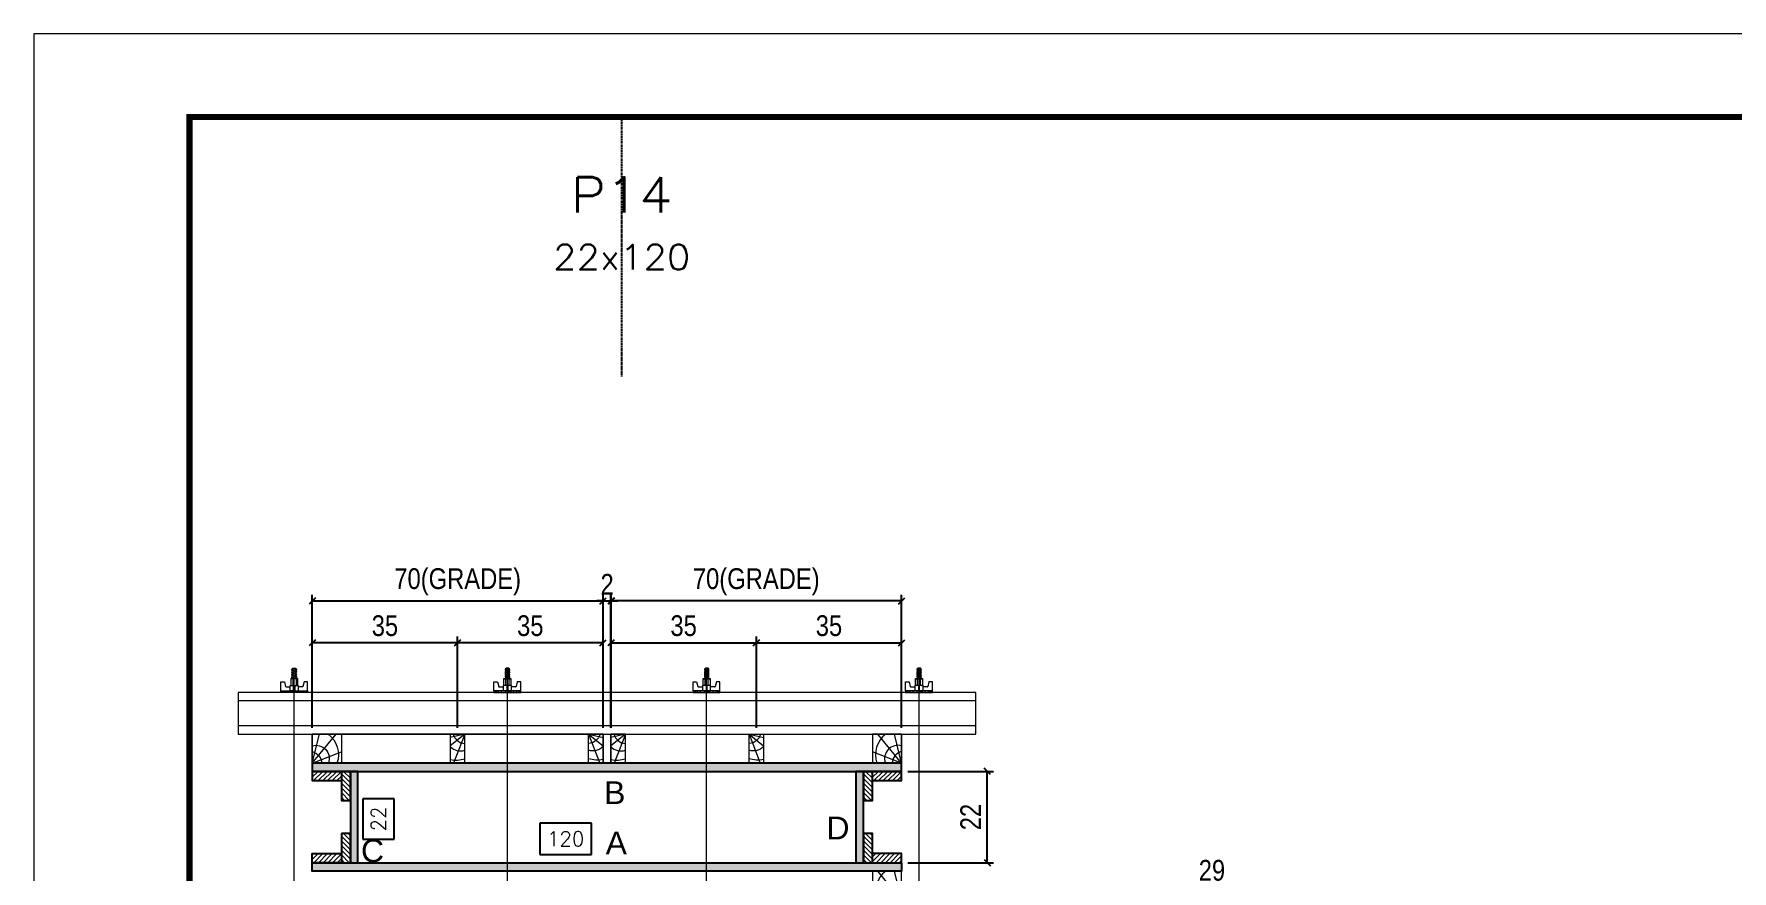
# Model space of a CAD drawing. Extents: x 14400 to 20667, y -21631 to 6985.
# Drawn here: x 19182 to 20000, y 4284 to 4688 of the extents above; entities that cross this region are included whole.
import ezdxf
from ezdxf.enums import TextEntityAlignment as Align

# ---------------------------------------------------------------- set-up
doc = ezdxf.new("R2010")
doc.units = 0
doc.linetypes.add('DASHED', pattern=[0.75, 0.5, -0.25])
doc.linetypes.add('HIDDEN', pattern=[0.375, 0.25, -0.125])
for name, color, linetype in [('CHAPA', 1, 'Continuous'), ('COTA', 241, 'Continuous'), ('MEIO_PONT', 93, 'Continuous'), ('SARRAFO', 251, 'Continuous'), ('Texto de Titulo', 7, 'Continuous'), ('Texto Qtd Sarr', 242, 'Continuous'), ('TEXTO_GERAL', 7, 'Continuous')]:
    doc.layers.add(name, color=color, linetype=linetype)
for name, color, linetype, lineweight in [('Folhas', 255, 'Continuous', 9), ('Hachura', 251, 'Continuous', 9), ('Madeira', 126, 'Continuous', 18), ('Perfil Metálico', 224, 'Continuous', 18), ('SARRAFO DE PRESSAO', 251, 'DASHED', 9), ('Texto Seção', 7, 'Continuous', 15)]:
    doc.layers.add(name, color=color, linetype=linetype, lineweight=lineweight)
doc.styles.add('ARIAL', font='arial.ttf')
doc.styles.add('COTA TECNICA', font='techl___.ttf', dxfattribs={"height": 10})
doc.styles.add('COTA TECNICA 2X', font='techl___.ttf', dxfattribs={"height": 10})
doc.styles.add('ROMANS', font='romans.shx')
doc.dimstyles.new('PAINEL', dxfattribs={"dimtxt": 10, "dimasz": 3, "dimexe": 3, "dimexo": 3, "dimgap": 3, "dimtad": 1, "dimdec": 1, "dimzin": 12, "dimdsep": 46, "dimtxsty": 'COTA TECNICA', "dimblk1": 'OBLIQUE', "dimblk2": 'OBLIQUE', "dimsah": 1, "dimcen": 0.9, "dimclrd": 4, "dimclre": 4, "dimclrt": 240, "dimadec": 1, "dimazin": 3, "dimtfac": 1, "dimtdec": 1, "dimtmove": 0, "dimatfit": 3, "dimfxl": 1, "dimtolj": 1, "dimtzin": 12, "dimarcsym": 0})
doc.dimstyles.new('SECAO PILAR', dxfattribs={"dimtxt": 10, "dimasz": 3, "dimexe": 3, "dimexo": 3, "dimgap": 3, "dimtad": 1, "dimdec": 1, "dimlfac": 0.5, "dimzin": 12, "dimdsep": 46, "dimtxsty": 'COTA TECNICA 2X', "dimblk1": 'OBLIQUE', "dimblk2": 'OBLIQUE', "dimsah": 1, "dimcen": 0.9, "dimclrd": 256, "dimclre": 256, "dimclrt": 256, "dimadec": 1, "dimazin": 3, "dimtfac": 1, "dimtdec": 1, "dimtmove": 0, "dimatfit": 3, "dimfxl": 1, "dimtolj": 1, "dimtzin": 12, "dimarcsym": 0})
doc.dimstyles.new('SECÇÃO 2', dxfattribs={"dimtxt": 7, "dimasz": 6, "dimexe": 0.18, "dimexo": 2, "dimgap": -4, "dimtad": 3, "dimdec": 1, "dimlfac": 0.5, "dimzin": 12, "dimdsep": 46, "dimtxsty": 'ROMANS', "dimblk": 'ARCHTICK', "dimcen": 0.09, "dimse1": 1, "dimse2": 1, "dimsd1": 1, "dimsd2": 1, "dimclrd": 180, "dimclre": 5, "dimclrt": 1, "dimadec": 0, "dimazin": 3, "dimtfac": 1, "dimtdec": 1, "dimtofl": 0, "dimtmove": 0, "dimatfit": 3, "dimldrblk": 'ARCHTICK', "dimfxl": 1, "dimtolj": 1, "dimtzin": 0, "dimarcsym": 0})

# ---------------------------------------------------------------- blocks, each defined once
blk = doc.blocks.new('9999999999')
at = {"layer": 'Folhas'}
blk.add_lwpolyline([(98138.98, 34190.21), (99623.98, 34190.21), (99623.98, 35240.21), (98138.98, 35240.21)], close=True, dxfattribs=at)
at = {"layer": 'Folhas', "color": 30, "const_width": 3}
blk.add_lwpolyline([(98213.98, 34230.21), (99583.98, 34230.21), (99583.98, 35200.21), (98213.98, 35200.21)], close=True, dxfattribs=at)
blk = doc.blocks.new('*D742')
at = {"layer": 'COTA', "color": 180, "lineweight": -2, "transparency": 16777216}
for p, q in [((19355.53, 4319.07), (19340.53, 4319.07)), ((19340.53, 4319.07), (19340.53, 4299.73)), ((19355.53, 4299.73), (19355.53, 4319.07)), ((19340.53, 4299.73), (19355.53, 4299.73))]:
    blk.add_line(p, q, dxfattribs=at)
at = {"layer": 'Defpoints', "color": 0, "transparency": 16777216}
for p in [(19355.43, 4332.33), (19355.43, 4288.33), (19359.53, 4288.33)]:
    blk.add_point(p, dxfattribs=at)
at = {"layer": 'COTA', "color": 1, "transparency": 16777216, "insert": (19348.03, 4309.4), "char_height": 7, "attachment_point": 5, "rotation": 90, "style": 'ROMANS'}
blk.add_mtext('\\A1;22', dxfattribs=at)
blk = doc.blocks.new('_ArchTick')
at = {"color": 0, "linetype": 'ByBlock', "const_width": 0.15}
blk.add_lwpolyline([(-0.5, -0.5), (0.5, 0.5)], dxfattribs=at)
blk = doc.blocks.new('*D743')
at = {"layer": 'COTA', "color": 180, "lineweight": -2, "transparency": 16777216}
for p, q in [((19450.7, 4307.33), (19425.7, 4307.33)), ((19425.7, 4307.33), (19425.7, 4292.33)), ((19450.7, 4292.33), (19450.7, 4307.33)), ((19425.7, 4292.33), (19450.7, 4292.33))]:
    blk.add_line(p, q, dxfattribs=at)
at = {"layer": 'Defpoints', "color": 0, "transparency": 16777216}
for p in [(19338.11, 4288.33), (19578.11, 4288.33), (19578.11, 4288.33)]:
    blk.add_point(p, dxfattribs=at)
at = {"layer": 'COTA', "color": 1, "transparency": 16777216, "insert": (19438.2, 4299.83), "char_height": 7, "attachment_point": 5, "style": 'ROMANS'}
blk.add_mtext('\\A1;120', dxfattribs=at)
blk = doc.blocks.new('C')
at = {"layer": 'Hachura', "color": 0}
for p, q in [((0, 3.22), (0, -3.22)), ((0.45, 3.22), (0, 3.22)), ((0.46, 3.16), (0, 3.16)), ((0.46, 3.05), (0, 3.05)), ((0.46, 2.88), (0, 2.88)), ((0, 2.75), (0, -1.16)), ((0.46, 2.65), (0, 2.65)), ((0.46, 2.23), (0, 2.23)), ((0.46, 1.51), (0, 1.51)), ((0.39, 0.49), (0.17, 0.49)), ((0.45, -3.23), (0.45, 3.22)), ((0.45, 3.22), (2.58, 3.22)), ((1.74, 0.97), (0.45, 0.97)), ((1.45, 0.1), (0.45, 0.1)), ((1.35, 1.94), (1.35, 0.96)), ((2.58, 2.39), (1.47, 2.09)), ((1.74, -0.97), (1.74, 0.97)), ((1.74, 0.97), (1.74, 0.84)), ((1.74, 0.97), (1.74, 0.84)), ((1.74, 0.84), (3.35, 0.84)), ((3.35, 0.45), (1.74, 0.45)), ((2.58, 3.22), (2.58, 2.39)), ((3.32, 0.84), (3.32, -0.84)), ((3.35, 0.84), (3.35, -0.84)), ((3.68, 0.45), (3.35, 0.45)), ((3.84, -0.52), (3.35, 0.45)), ((3.35, 0.06), (3.67, -0.57)), ((3.68, 0.45), (4.16, -0.52)), ((3.72, 0.5), (4.25, -0.57)), ((4.37, -0.55), (3.83, 0.53)), ((4.15, 0.45), (3.93, 0.45)), ((4.42, -0.52), (3.93, 0.45)), ((4.15, 0.45), (4.26, 0.45)), ((4.26, 0.45), (4.74, -0.52)), ((4.3, 0.5), (4.83, -0.57)), ((4.95, -0.55), (4.41, 0.53)), ((4.51, 0.45), (4.84, 0.45)), ((5, -0.52), (4.51, 0.45)), ((4.84, 0.45), (5.32, -0.52)), ((4.88, 0.5), (5.41, -0.57)), ((5.53, -0.55), (4.99, 0.53)), ((5.58, -0.52), (5.09, 0.45)), ((5.42, 0.45), (5.09, 0.45)), ((5.58, -0.52), (5.09, 0.45)), ((5.42, 0.45), (5.74, -0.19)), ((5.46, 0.5), (5.74, -0.07)), ((5.74, 0.19), (5.57, 0.53)), ((5.74, 0.32), (5.68, 0.45)), ((5.68, 0.45), (5.74, 0.45)), ((5.74, 0.45), (5.9, 0.29)), ((5.74, 0.45), (5.74, -0.52)), ((5.9, -0.36), (5.9, 0.29)), ((0.45, 0), (0, 0)), ((0.46, -1.52), (0, -1.52)), ((0.46, -2.23), (0, -2.23)), ((0.46, -2.65), (0, -2.65)), ((0.46, -2.88), (0, -2.88)), ((0.46, -3.05), (0, -3.05)), ((0.46, -3.16), (0, -3.16)), ((0, -3.22), (2.57, -3.22)), ((0.08, -0.48), (0.29, -0.48)), ((0.29, -0.48), (0.4, -0.48)), ((0.45, 0), (0.45, -0.97)), ((0.45, -0.16), (1.45, -0.16)), ((0.45, -0.65), (0.45, -0.32)), ((0.45, -3.23), (0.45, -0.65)), ((0.45, -0.97), (1.74, -0.97)), ((1.35, -1.94), (1.35, -0.97)), ((2.58, -2.39), (1.47, -2.1)), ((3.35, -0.32), (1.74, -0.32)), ((3.35, -0.84), (1.74, -0.84)), ((2.58, -3.23), (2.58, -2.39)), ((3.35, -0.07), (3.58, -0.52)), ((3.35, -0.52), (3.58, -0.52)), ((3.84, -0.52), (4.16, -0.52)), ((4.42, -0.52), (4.74, -0.52)), ((4.63, -0.52), (4.74, -0.52)), ((5, -0.52), (5.32, -0.52)), ((5.58, -0.52), (5.74, -0.52)), ((5.74, -0.52), (5.9, -0.36)), ((5.74, -0.52), (5.74, -0.52))]:
    blk.add_line(p, q, dxfattribs=at)
for centre, radius, start, end in [((1.52, 1.94), 0.161, 104.7436, 180), ((1.44, -0.03), 0.129, 272.695, 87.305), ((3.81, 0.39), 0.143, 25.5688, 154.4312), ((4.39, 0.39), 0.143, 25.5688, 154.4312), ((4.97, 0.39), 0.143, 25.5688, 154.4312), ((5.55, 0.39), 0.143, 25.5688, 154.4312), ((0.17, -0.37), 0.174, 221.744, 317.8592), ((1.52, -1.94), 0.161, 180, 255.2564), ((3.71, -0.4), 0.174, 222.1408, 318.256), ((4.29, -0.4), 0.174, 222.1408, 318.256), ((4.87, -0.4), 0.174, 222.1408, 318.256), ((5.45, -0.4), 0.174, 222.1408, 318.256), ((5.61, -0.4), 0.174, 317.8592, 318.256)]:
    blk.add_arc(centre, radius, start, end, dxfattribs=at)
blk = doc.blocks.new('_Oblique')
at = {"color": 0, "linetype": 'ByBlock', "lineweight": -2}
blk.add_line((-0.5, -0.5), (0.5, 0.5), dxfattribs=at)
blk = doc.blocks.new('*D748')
at = {"layer": 'COTA', "lineweight": -2, "transparency": 16777216}
for p, q in [((19460.01, 4353.33), (19460.01, 4397.25)), ((19530.11, 4353.33), (19530.11, 4397.25)), ((19460.01, 4394.25), (19530.11, 4394.25))]:
    blk.add_line(p, q, dxfattribs=at)
at = {"layer": 'Defpoints', "color": 0, "transparency": 16777216}
for p in [(19530.11, 4394.25), (19460.01, 4350.33), (19530.11, 4350.33)]:
    blk.add_point(p, dxfattribs=at)
at = {"layer": 'COTA', "lineweight": -2, "transparency": 16777216, "xscale": 3, "yscale": 3, "zscale": 3, "rotation": 180}
blk.add_blockref('_Oblique', (19460.01, 4394.25), dxfattribs=at)
at = {"layer": 'COTA', "lineweight": -2, "transparency": 16777216, "xscale": 3, "yscale": 3, "zscale": 3}
blk.add_blockref('_Oblique', (19530.11, 4394.25), dxfattribs=at)
at = {"layer": 'COTA', "transparency": 16777216, "insert": (19495.06, 4402.47), "char_height": 10, "attachment_point": 5, "style": 'COTA TECNICA 2X'}
blk.add_mtext('\\A1;35', dxfattribs=at)
blk = doc.blocks.new('*D749')
at = {"layer": 'COTA', "lineweight": -2, "transparency": 16777216}
for p, q in [((19530.11, 4353.33), (19530.11, 4397.25)), ((19600.11, 4353.32), (19600.11, 4397.25)), ((19530.11, 4394.25), (19600.11, 4394.25))]:
    blk.add_line(p, q, dxfattribs=at)
at = {"layer": 'Defpoints', "color": 0, "transparency": 16777216}
for p in [(19600.11, 4394.25), (19530.11, 4350.33), (19600.11, 4350.32)]:
    blk.add_point(p, dxfattribs=at)
at = {"layer": 'COTA', "lineweight": -2, "transparency": 16777216, "xscale": 3, "yscale": 3, "zscale": 3, "rotation": 180}
blk.add_blockref('_Oblique', (19530.11, 4394.25), dxfattribs=at)
at = {"layer": 'COTA', "lineweight": -2, "transparency": 16777216, "xscale": 3, "yscale": 3, "zscale": 3}
blk.add_blockref('_Oblique', (19600.11, 4394.25), dxfattribs=at)
at = {"layer": 'COTA', "transparency": 16777216, "insert": (19565.11, 4402.47), "char_height": 10, "attachment_point": 5, "style": 'COTA TECNICA 2X'}
blk.add_mtext('\\A1;35', dxfattribs=at)
blk = doc.blocks.new('*D750')
at = {"layer": 'COTA', "lineweight": -2, "transparency": 16777216}
for p, q in [((19460.01, 4353.33), (19460.01, 4417.45)), ((19600.11, 4414.45), (19460.01, 4414.45)), ((19600.11, 4353.32), (19600.11, 4417.45))]:
    blk.add_line(p, q, dxfattribs=at)
at = {"layer": 'Defpoints', "color": 0, "transparency": 16777216}
for p in [(19460.01, 4414.45), (19460.01, 4350.33), (19600.11, 4350.32)]:
    blk.add_point(p, dxfattribs=at)
at = {"layer": 'COTA', "lineweight": -2, "transparency": 16777216, "xscale": 3, "yscale": 3, "zscale": 3, "rotation": 180}
blk.add_blockref('_Oblique', (19460.01, 4414.45), dxfattribs=at)
at = {"layer": 'COTA', "lineweight": -2, "transparency": 16777216, "xscale": 3, "yscale": 3, "zscale": 3}
blk.add_blockref('_Oblique', (19600.11, 4414.45), dxfattribs=at)
at = {"layer": 'COTA', "transparency": 16777216, "insert": (19530.06, 4423.67), "char_height": 10, "attachment_point": 5, "style": 'COTA TECNICA 2X'}
blk.add_mtext('\\A1;70(GRADE)', dxfattribs=at)
blk = doc.blocks.new('*D751')
at = {"layer": 'COTA', "lineweight": -2, "transparency": 16777216}
for p, q in [((19603.12, 4332.33), (19644.42, 4332.33)), ((19641.42, 4288.33), (19641.42, 4332.33)), ((19603.11, 4288.33), (19644.42, 4288.33))]:
    blk.add_line(p, q, dxfattribs=at)
at = {"layer": 'Defpoints', "color": 0, "transparency": 16777216}
for p in [(19600.12, 4332.33), (19641.42, 4332.33), (19600.11, 4288.33)]:
    blk.add_point(p, dxfattribs=at)
at = {"layer": 'COTA', "lineweight": -2, "transparency": 16777216, "xscale": 3, "yscale": 3, "zscale": 3}
for p, rotation in [((19641.42, 4332.33), 90), ((19641.42, 4288.33), 270)]:
    blk.add_blockref('_Oblique', p, dxfattribs=dict(at, rotation=rotation))
at = {"layer": 'COTA', "transparency": 16777216, "insert": (19633.42, 4310.33), "char_height": 10, "attachment_point": 5, "rotation": 90, "style": 'COTA TECNICA 2X'}
blk.add_mtext('\\A1;22', dxfattribs=at)
blk = doc.blocks.new('PONTALETE')
at = {"layer": 'Madeira'}
for q in [(2.71, 7), (7, 5.76), (7, 1.74)]:
    blk.add_line((0, 0), q, dxfattribs=at)
blk.add_lwpolyline([(0, 0), (7, 0), (7, 7), (0, 7)], close=True, dxfattribs=at)
for centre, radius, start, end in [((2.04, 0.06), 6.23, 37.2818, 109.0913), ((1.09, 0.9), 3.19, 343.603, 109.9847), ((-0.21, -0.78), 3.09, 14.6322, 86.0383)]:
    blk.add_arc(centre, radius, start, end, dxfattribs=at)
blk = doc.blocks.new('MEIO PONTALETE')
at = {"layer": 'Madeira'}
for q in [(2.71, 7), (3.5, 2.88), (3.5, 0.87)]:
    blk.add_line((0, 0), q, dxfattribs=at)
blk.add_lwpolyline([(0, 0), (3.5, 0), (3.5, 7), (0, 7)], close=True, dxfattribs=at)
for centre, radius, start, end in [((2.04, 0.06), 6.23, 76.4499, 109.0913), ((1.09, 0.9), 3.19, 40.9063, 109.9847), ((-0.21, -0.78), 3.09, 14.6322, 86.0383)]:
    blk.add_arc(centre, radius, start, end, dxfattribs=at)
blk = doc.blocks.new('titulo1')
at = {"layer": 'Defpoints', "color": 252, "linetype": 'HIDDEN', "ltscale": 2}
blk.add_line((0, 0), (0, 125), dxfattribs=at)
at = {"layer": 'Defpoints', "style": 'ROMANS', "oblique": 15}
blk.add_attdef('FOLHA', text='', height=10, dxfattribs=at).set_placement((0, 15.58), align=Align.MIDDLE_CENTER)
at = {"layer": 'Texto Qtd Sarr', "color": 3, "style": 'ROMANS', "oblique": 15}
for tag, height, p in [('TITULO', 17, (0, 71.45)), ('SEÇÃO', 12, (0, 41.55))]:
    blk.add_attdef(tag, text='', height=height, dxfattribs=at).set_placement(p, align=Align.MIDDLE_CENTER)
blk = doc.blocks.new('*D752')
at = {"layer": 'COTA', "lineweight": -2, "transparency": 16777216}
for p, q in [((19386.11, 4353.33), (19386.11, 4397.25)), ((19456.21, 4353.33), (19456.21, 4397.25)), ((19456.21, 4394.25), (19386.11, 4394.25))]:
    blk.add_line(p, q, dxfattribs=at)
at = {"layer": 'Defpoints', "color": 0, "transparency": 16777216}
for p in [(19386.11, 4394.25), (19386.11, 4350.33), (19456.21, 4350.33)]:
    blk.add_point(p, dxfattribs=at)
at = {"layer": 'COTA', "lineweight": -2, "transparency": 16777216, "xscale": 3, "yscale": 3, "zscale": 3, "rotation": 180}
blk.add_blockref('_Oblique', (19386.11, 4394.25), dxfattribs=at)
at = {"layer": 'COTA', "lineweight": -2, "transparency": 16777216, "xscale": 3, "yscale": 3, "zscale": 3}
blk.add_blockref('_Oblique', (19456.21, 4394.25), dxfattribs=at)
at = {"layer": 'COTA', "transparency": 16777216, "insert": (19421.16, 4402.47), "char_height": 10, "attachment_point": 5, "style": 'COTA TECNICA 2X'}
blk.add_mtext('\\A1;35', dxfattribs=at)
blk = doc.blocks.new('*D753')
at = {"layer": 'COTA', "lineweight": -2, "transparency": 16777216}
for p, q in [((19316.11, 4353.32), (19316.11, 4397.25)), ((19386.11, 4353.33), (19386.11, 4397.25)), ((19386.11, 4394.25), (19316.11, 4394.25))]:
    blk.add_line(p, q, dxfattribs=at)
at = {"layer": 'Defpoints', "color": 0, "transparency": 16777216}
for p in [(19316.11, 4394.25), (19316.11, 4350.32), (19386.11, 4350.33)]:
    blk.add_point(p, dxfattribs=at)
at = {"layer": 'COTA', "lineweight": -2, "transparency": 16777216, "xscale": 3, "yscale": 3, "zscale": 3, "rotation": 180}
blk.add_blockref('_Oblique', (19316.11, 4394.25), dxfattribs=at)
at = {"layer": 'COTA', "lineweight": -2, "transparency": 16777216, "xscale": 3, "yscale": 3, "zscale": 3}
blk.add_blockref('_Oblique', (19386.11, 4394.25), dxfattribs=at)
at = {"layer": 'COTA', "transparency": 16777216, "insert": (19351.11, 4402.47), "char_height": 10, "attachment_point": 5, "style": 'COTA TECNICA 2X'}
blk.add_mtext('\\A1;35', dxfattribs=at)
blk = doc.blocks.new('*D754')
at = {"layer": 'COTA', "lineweight": -2, "transparency": 16777216}
for p, q in [((19316.12, 4353.32), (19316.12, 4417.45)), ((19316.12, 4414.45), (19456.21, 4414.45)), ((19456.21, 4353.33), (19456.21, 4417.45))]:
    blk.add_line(p, q, dxfattribs=at)
at = {"layer": 'Defpoints', "color": 0, "transparency": 16777216}
for p in [(19456.21, 4414.45), (19316.12, 4350.32), (19456.21, 4350.33)]:
    blk.add_point(p, dxfattribs=at)
at = {"layer": 'COTA', "lineweight": -2, "transparency": 16777216, "xscale": 3, "yscale": 3, "zscale": 3, "rotation": 180}
blk.add_blockref('_Oblique', (19316.12, 4414.45), dxfattribs=at)
at = {"layer": 'COTA', "lineweight": -2, "transparency": 16777216, "xscale": 3, "yscale": 3, "zscale": 3}
blk.add_blockref('_Oblique', (19456.21, 4414.45), dxfattribs=at)
at = {"layer": 'COTA', "transparency": 16777216, "insert": (19386.17, 4423.67), "char_height": 10, "attachment_point": 5, "style": 'COTA TECNICA 2X'}
blk.add_mtext('\\A1;70(GRADE)', dxfattribs=at)
blk = doc.blocks.new('*D764')
at = {"layer": 'COTA', "lineweight": -2, "transparency": 16777216}
for p, q in [((19456.21, 4414.45), (19453.21, 4414.45)), ((19456.21, 4353.33), (19456.21, 4417.45)), ((19456.21, 4414.45), (19460.21, 4414.45)), ((19460.21, 4353.33), (19460.21, 4417.45)), ((19460.21, 4414.45), (19463.21, 4414.45))]:
    blk.add_line(p, q, dxfattribs=at)
at = {"layer": 'Defpoints', "color": 0, "transparency": 16777216}
for p in [(19460.21, 4414.45), (19456.21, 4350.33), (19460.21, 4350.33)]:
    blk.add_point(p, dxfattribs=at)
at = {"layer": 'COTA', "lineweight": -2, "transparency": 16777216, "xscale": 3, "yscale": 3, "zscale": 3}
blk.add_blockref('_Oblique', (19456.21, 4414.45), dxfattribs=at)
at = {"layer": 'COTA', "lineweight": -2, "transparency": 16777216, "xscale": 3, "yscale": 3, "zscale": 3, "rotation": 180}
blk.add_blockref('_Oblique', (19460.21, 4414.45), dxfattribs=at)
at = {"layer": 'COTA', "transparency": 16777216, "insert": (19458.21, 4422.45), "char_height": 10, "attachment_point": 5, "style": 'COTA TECNICA 2X'}
blk.add_mtext('\\A1;2', dxfattribs=at)
blk = doc.blocks.new('*D773')
at = {"layer": 'COTA', "color": 4, "lineweight": -2, "transparency": 16777216}
for p, q in [((19735.18, 4267.86), (19735.18, 4279.51)), ((19764.18, 4276.51), (19735.18, 4276.51)), ((19764.18, 4251.86), (19764.18, 4279.51))]:
    blk.add_line(p, q, dxfattribs=at)
at = {"layer": 'Defpoints', "color": 0, "transparency": 16777216}
for p in [(19735.18, 4276.51), (19735.18, 4264.86), (19764.18, 4248.86)]:
    blk.add_point(p, dxfattribs=at)
at = {"layer": 'COTA', "color": 4, "lineweight": -2, "transparency": 16777216, "xscale": 3, "yscale": 3, "zscale": 3, "rotation": 180}
blk.add_blockref('_Oblique', (19735.18, 4276.51), dxfattribs=at)
at = {"layer": 'COTA', "color": 4, "lineweight": -2, "transparency": 16777216, "xscale": 3, "yscale": 3, "zscale": 3}
blk.add_blockref('_Oblique', (19764.18, 4276.51), dxfattribs=at)
at = {"layer": 'COTA', "color": 240, "transparency": 16777216, "insert": (19749.68, 4284.6), "char_height": 10, "attachment_point": 5, "style": 'COTA TECNICA'}
blk.add_mtext('\\A1;29', dxfattribs=at)

msp = doc.modelspace()

# ---------------------------------------------------------------- hatches: boundary and pattern name
at = {"layer": 'Hachura'}
h = msp.add_hatch(color=256, dxfattribs=at)
h.dxf.hatch_style = 1
h.paths.add_polyline_path([(19600.11, 4332.33), (19600.11, 4336.33), (19316.11, 4336.33), (19316.11, 4332.33)])
h = msp.add_hatch(dxfattribs=at)
h.set_pattern_fill('ANSI31', color=256, scale=0.5, angle=180, style=0)
h.set_pattern_definition([(225, (10192.1627, -18597.0831), (1.12253202, -1.12253202), [])])
h.paths.add_polyline_path([(19330.11, 4332.33), (19330.11, 4327.93), (19316.11, 4327.93), (19316.11, 4332.33)])
h = msp.add_hatch(dxfattribs=at)
h.set_pattern_fill('ANSI31', color=256, scale=0.5, angle=270, style=0)
h.set_pattern_definition([(315, (42225.9227, -5170.6268), (1.12253202, 1.12253202), [])])
h.paths.add_polyline_path([(19334.51, 4318.33), (19330.11, 4318.33), (19330.11, 4332.33), (19334.51, 4332.33)])
h = msp.add_hatch(color=256, dxfattribs=at)
h.dxf.hatch_style = 1
h.paths.add_polyline_path([(19334.51, 4288.33), (19338.11, 4288.33), (19338.11, 4332.33), (19334.51, 4332.33)])
h = msp.add_hatch(color=256, dxfattribs=at)
h.dxf.hatch_style = 1
h.paths.add_polyline_path([(19578.11, 4288.33), (19581.71, 4288.33), (19581.71, 4332.33), (19578.11, 4332.33)])
h = msp.add_hatch(dxfattribs=at)
h.set_pattern_fill('ANSI31', color=256, scale=0.5, angle=270, style=0)
h.set_pattern_definition([(315, (42477.5227, -5170.6268), (1.12253202, 1.12253202), [])])
h.paths.add_polyline_path([(19586.11, 4318.33), (19581.71, 4318.33), (19581.71, 4332.33), (19586.11, 4332.33)])
h = msp.add_hatch(dxfattribs=at)
h.set_pattern_fill('ANSI31', color=256, scale=0.5, angle=180, style=0)
h.set_pattern_definition([(225, (10462.1627, -18597.0831), (1.12253202, -1.12253202), [])])
h.paths.add_polyline_path([(19600.11, 4332.33), (19600.11, 4327.93), (19586.11, 4327.93), (19586.11, 4332.33)])
h = msp.add_hatch(dxfattribs=at)
h.set_pattern_fill('ANSI31', color=256, scale=0.5, angle=270, style=0)
h.set_pattern_definition([(315, (42225.9227, -5200.6268), (1.12253202, 1.12253202), [])])
h.paths.add_polyline_path([(19334.51, 4288.33), (19330.11, 4288.33), (19330.11, 4302.33), (19334.51, 4302.33)])
h = msp.add_hatch(dxfattribs=at)
h.set_pattern_fill('ANSI31', color=256, scale=0.5, angle=270, style=0)
h.set_pattern_definition([(315, (42477.5227, -5200.6268), (1.12253202, 1.12253202), [])])
h.paths.add_polyline_path([(19586.11, 4288.33), (19581.71, 4288.33), (19581.71, 4302.33), (19586.11, 4302.33)])
h = msp.add_hatch(dxfattribs=at)
h.set_pattern_fill('ANSI31', color=256, scale=0.5, angle=180, style=0)
h.set_pattern_definition([(225, (10192.1627, -18603.0831), (1.12253202, -1.12253202), [])])
h.paths.add_polyline_path([(19330.11, 4288.33), (19330.11, 4292.73), (19316.11, 4292.73), (19316.11, 4288.33)])
h = msp.add_hatch(color=256, dxfattribs=at)
h.dxf.hatch_style = 1
h.paths.add_polyline_path([(19600.11, 4288.33), (19600.11, 4284.33), (19316.11, 4284.33), (19316.11, 4288.33)])
h = msp.add_hatch(dxfattribs=at)
h.set_pattern_fill('ANSI31', color=256, scale=0.5, angle=180, style=0)
h.set_pattern_definition([(225, (10097.1627, -18603.0831), (1.12253202, -1.12253202), [])])
h.paths.add_polyline_path([(19586.11, 4288.33), (19586.11, 4292.73), (19600.11, 4292.73), (19600.11, 4288.33)])

# ---------------------------------------------------------------- linework, layer by layer
at = {"layer": 'CHAPA'}
for points in [[(19600.11, 4332.33), (19600.11, 4336.33), (19316.11, 4336.33), (19316.11, 4332.33)], [(19334.51, 4288.33), (19338.11, 4288.33), (19338.11, 4332.33), (19334.51, 4332.33)], [(19578.11, 4288.33), (19581.71, 4288.33), (19581.71, 4332.33), (19578.11, 4332.33)], [(19600.11, 4288.33), (19600.11, 4284.33), (19316.11, 4284.33), (19316.11, 4288.33)]]:
    msp.add_lwpolyline(points, close=True, dxfattribs=at)
at = {"layer": 'Hachura'}
for p, q in [((19307.43, 4239.55), (19307.43, 4377.3)), ((19410.11, 4239.55), (19410.12, 4377.3)), ((19506.11, 4239.55), (19506.12, 4377.3)), ((19608.5, 4239.55), (19608.5, 4377.3))]:
    msp.add_line(p, q, dxfattribs=at)
at = {"layer": 'Madeira'}
for points in [[(19456.21, 4336.33), (19456.21, 4350.33), (19316.11, 4350.33), (19316.11, 4336.33)], [(19460.01, 4336.33), (19460.01, 4350.33), (19600.11, 4350.33), (19600.11, 4336.33)]]:
    msp.add_lwpolyline(points, close=True, dxfattribs=at)
at = {"layer": 'Perfil Metálico'}
for p, q in [((19635.83, 4366.27), (19280.4, 4366.27)), ((19635.83, 4354.27), (19280.4, 4354.27))]:
    msp.add_line(p, q, dxfattribs=at)
msp.add_lwpolyline([(19635.83, 4350.33), (19635.83, 4370.33), (19280.4, 4370.27), (19280.4, 4350.27)], close=True, dxfattribs=at)
at = {"layer": 'SARRAFO'}
for points in [[(19330.11, 4332.33), (19316.11, 4332.33), (19316.11, 4327.93), (19330.11, 4327.93)], [(19586.11, 4327.93), (19600.11, 4327.93), (19600.11, 4332.33), (19586.11, 4332.33)], [(19330.11, 4288.33), (19316.11, 4288.33), (19316.11, 4292.73), (19330.11, 4292.73)], [(19586.11, 4288.33), (19600.11, 4288.33), (19600.11, 4292.73), (19586.11, 4292.73)]]:
    msp.add_lwpolyline(points, dxfattribs=at)
for points in [[(19330.11, 4332.33), (19330.11, 4318.33), (19334.51, 4318.33), (19334.51, 4332.33)], [(19581.71, 4332.33), (19581.71, 4318.33), (19586.11, 4318.33), (19586.11, 4332.33)], [(19330.11, 4302.33), (19330.11, 4288.33), (19334.51, 4288.33), (19334.51, 4302.33)], [(19581.71, 4302.33), (19581.71, 4288.33), (19586.11, 4288.33), (19586.11, 4302.33)]]:
    msp.add_lwpolyline(points, close=True, dxfattribs=at)

# ---------------------------------------------------------------- block references
at = {"layer": 'Hachura', "linetype": 'Continuous', "yscale": 2, "zscale": 2}
for p, xscale, rotation in [((19307.43, 4370.3), -2, 270), ((19410.11, 4370.3), 2, 90.00000000000001), ((19506.11, 4370.3), 2, 90.00000000000001), ((19608.49, 4370.3), 2, 90.00000000000001)]:
    msp.add_blockref('C', p, dxfattribs=dict(at, xscale=xscale, rotation=rotation))
at = {"layer": 'MEIO_PONT'}
for name, p, xscale, yscale, zscale, rotation in [('PONTALETE', (19316.11, 4336.33), -2, 2, 2, 270), ('MEIO PONTALETE', (19389.61, 4350.33), 1.999999997962732, 1.999999997962732, 1.999999997962732, 180), ('MEIO PONTALETE', (19449.21, 4350.33), -1.999999997962732, 1.999999997962732, 1.999999997962732, 180), ('MEIO PONTALETE', (19467.01, 4350.33), 1.999999997962732, 1.999999997962732, 1.999999997962732, 180), ('MEIO PONTALETE', (19526.61, 4350.33), -1.999999997962732, 1.999999997962732, 1.999999997962732, 180), ('PONTALETE', (19600.11, 4336.33), 2, 2, 2, 89.99999999999997), ('PONTALETE', (19600.11, 4270.33), 2, 2, 2, 89.99999999999997)]:
    msp.add_blockref(name, p, dxfattribs=dict(at, xscale=xscale, yscale=yscale, zscale=zscale, rotation=rotation))
at = {"layer": 'SARRAFO DE PRESSAO', "color": 6, "linetype": 'ByBlock'}
msp.add_blockref('9999999999', (-78957.01, -30552.63), dxfattribs=at)
at = {"layer": 'Texto Seção'}
ref = msp.add_blockref('titulo1', (19465.21, 4522.58), dxfattribs=at)
ref.add_attrib('TITULO', 'P14', dxfattribs={"layer": 'Texto de Titulo', "color": 7, "height": 17, "style": 'ROMANS', "width": 1.1}).set_placement((19465.21, 4610.08), align=Align.MIDDLE_CENTER)
ref.add_attrib('SEÇÃO', '22x120', dxfattribs={"layer": 'Texto de Titulo', "color": 7, "height": 12, "style": 'ROMANS', "width": 1.1}).set_placement((19465.21, 4580.08), align=Align.MIDDLE_CENTER)

# ---------------------------------------------------------------- texts
at = {"layer": 'TEXTO_GERAL', "style": 'ARIAL'}
for s, p in [('B', (19461.88, 4322.07)), ('D', (19569.47, 4305.05)), ('C', (19345.13, 4294.09)), ('A', (19462.62, 4297.84))]:
    msp.add_text(s, height=11, dxfattribs=at).set_placement(p, align=Align.MIDDLE_CENTER)

# ---------------------------------------------------------------- dimensions: what is measured, and where the dimension line sits
at = {"layer": 'COTA'}
dim = msp.add_linear_dim(base=(19456.21, 4414.45), p1=(19316.12, 4350.32), p2=(19456.21, 4350.33), angle=180, text='<>(GRADE)', dimstyle='SECAO PILAR', dxfattribs=at)
dim.commit()
dim.dimension.update_dxf_attribs({"geometry": '*D754', "text_midpoint": (19386.17, 4423.67)})
for base, p1, p2, dimstyle, picture, middle in [((19460.21, 4414.45), (19456.21, 4350.33), (19460.21, 4350.33), 'SECAO PILAR', '*D764', (19458.21, 4414.45)), ((19578.11, 4288.33), (19338.11, 4288.33), (19578.11, 4288.33), 'SECÇÃO 2', '*D743', (19438.2, 4288.33))]:
    dim = msp.add_linear_dim(base=base, p1=p1, p2=p2, dimstyle=dimstyle, dxfattribs=at)
    dim.commit()
    dim.dimension.update_dxf_attribs({"geometry": picture, "text_midpoint": middle, "dimtype": 160})
dim = msp.add_linear_dim(base=(19460.0145, 4414.4472), p1=(19600.1115, 4350.3211), p2=(19460.0145, 4350.3251), text='<>(GRADE)', dimstyle='SECAO PILAR', dxfattribs=at)
dim.commit()
dim.dimension.update_dxf_attribs({"geometry": '*D750', "text_midpoint": (19530.063, 4423.6679)})
for base, p1, p2, angle, picture, middle in [((19316.11, 4394.25), (19386.11, 4350.33), (19316.11, 4350.32), 180, '*D753', (19351.11, 4402.47)), ((19386.114505, 4394.252118), (19456.214504, 4350.325068), (19386.114505, 4350.325068), 180, '*D752', (19421.164504, 4402.471416)), ((19641.42, 4332.33), (19600.11, 4288.33), (19600.12, 4332.33), 90, '*D751', (19633.42, 4310.33))]:
    dim = msp.add_linear_dim(base=base, p1=p1, p2=p2, angle=angle, dimstyle='SECAO PILAR', dxfattribs=at)
    dim.commit()
    dim.dimension.update_dxf_attribs({"geometry": picture, "text_midpoint": middle})
for base, p1, p2, dimstyle, picture, middle in [((19530.114501, 4394.252118), (19460.014502, 4350.325068), (19530.114501, 4350.325068), 'SECAO PILAR', '*D748', (19495.064502, 4402.471416)), ((19600.11, 4394.25), (19530.11, 4350.33), (19600.11, 4350.32), 'SECAO PILAR', '*D749', (19565.11, 4402.47)), ((19735.18, 4276.51), (19764.18, 4248.86), (19735.18, 4264.86), 'PAINEL', '*D773', (19749.68, 4284.6))]:
    dim = msp.add_linear_dim(base=base, p1=p1, p2=p2, dimstyle=dimstyle, dxfattribs=at)
    dim.commit()
    dim.dimension.update_dxf_attribs({"geometry": picture, "text_midpoint": middle})
dim = msp.add_linear_dim(base=(19359.53, 4288.33), p1=(19355.43, 4332.33), p2=(19355.43, 4288.33), angle=270, dimstyle='SECÇÃO 2', dxfattribs=at)
dim.commit()
dim.dimension.update_dxf_attribs({"geometry": '*D742', "text_midpoint": (19359.53, 4309.4), "dimtype": 160})

doc.saveas('drawing.dxf')
